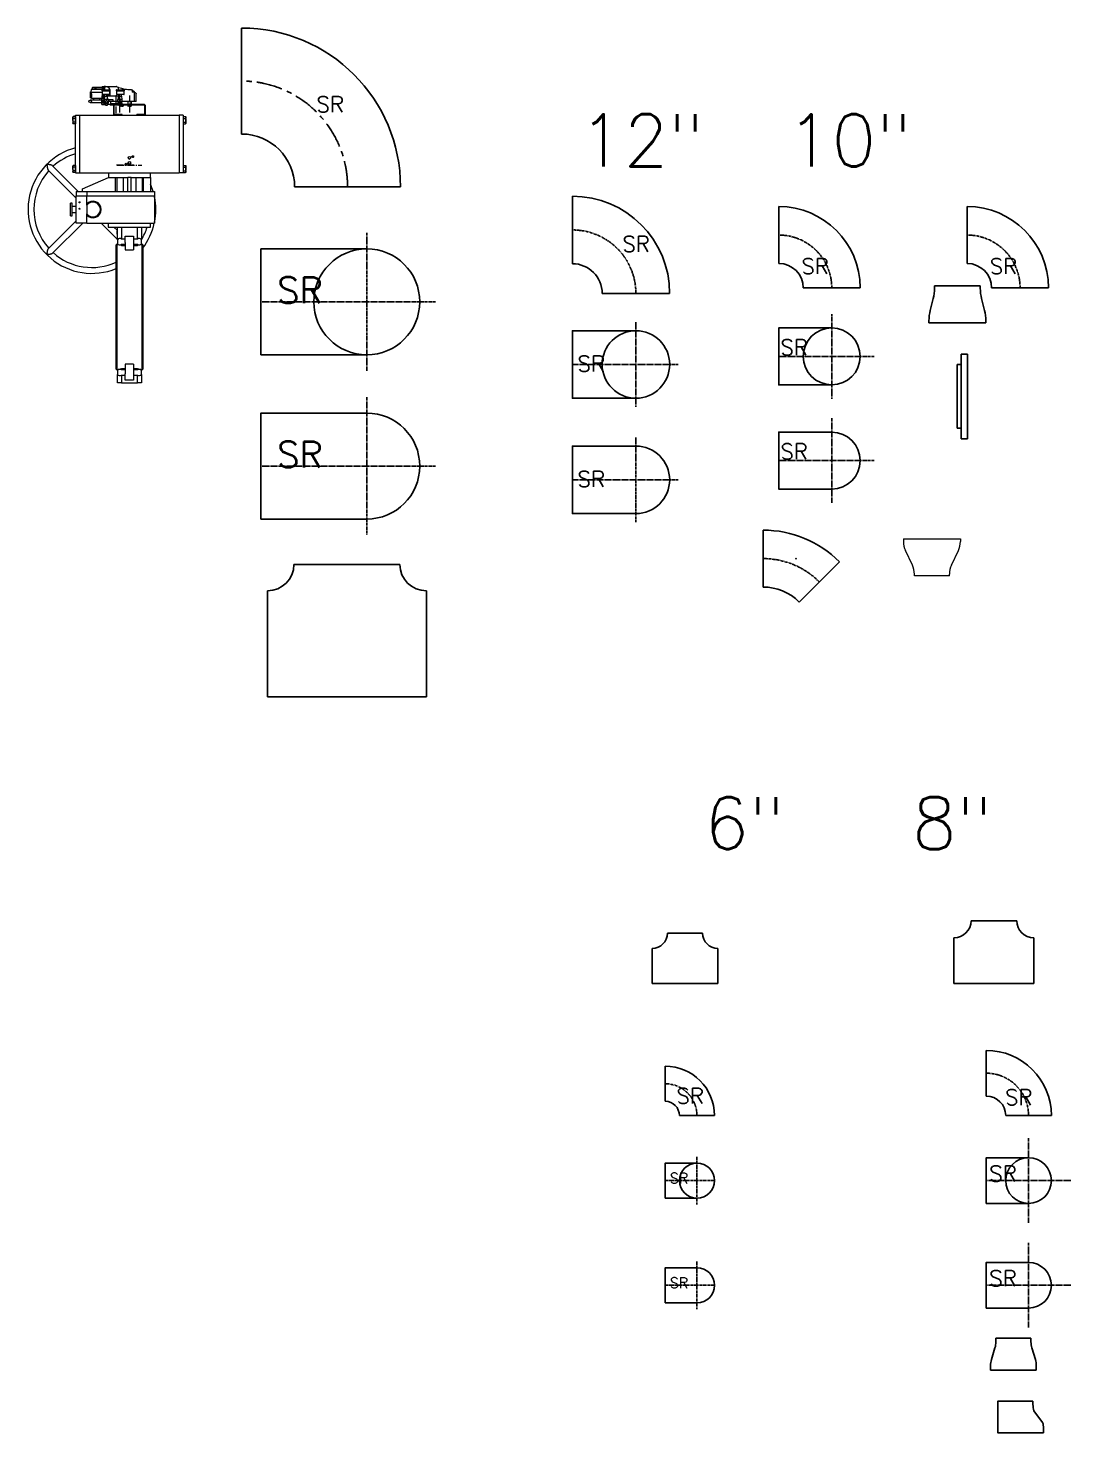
# Model space of a CAD drawing. Extents: x -181672 to 290600, y -29000 to 395522.
# Drawn here: x -180173 to -175171, y 21840 to 28576 of the extents above; entities that cross this region are included whole.
import ezdxf
from ezdxf.enums import TextEntityAlignment as Align

# ---------------------------------------------------------------- set-up
doc = ezdxf.new("R2010")
doc.units = 0
doc.header["$LTSCALE"] = 10
doc.linetypes.add('XFM7P20PCW$0$CENTER', pattern=[2, 1.25, -0.25, 0.25, -0.25])
doc.linetypes.add('XFM7P20PCW$0$CENTERX2', pattern=[20.32, 12.7, -2.54, 2.54, -2.54])
doc.layers.add('XFM7P20PCW$0$M-CWTR-CENT', color=252, linetype='XFM7P20PCW$0$CENTER')
doc.layers.add('XFM7P20PCW$0$M-HVAC-TEXT', color=252, linetype='Continuous')
doc.layers.add('XFM7P20PCW$0$M-PIPE--4', color=252, linetype='Continuous', lineweight=9)
doc.styles.add('XFM7P20PCW$0$Standard', font='txt.shx', dxfattribs={"bigfont": 'chineset.shx'})

# ---------------------------------------------------------------- blocks, each defined once
blk = doc.blocks.new('XFM7P20PCW$0$A$C2FAC25FF')
for p, q in [((0, 390.5), (0, 117.5)), ((390.5, 0), (117.5, 0))]:
    blk.add_line(p, q)
for radius in [390.5, 117.5]:
    blk.add_arc((0, 0), radius, 0, 90)
at = {"color": 1, "linetype": 'XFM7P20PCW$0$CENTER'}
blk.add_arc((0, 0), 254, 0, 90, dxfattribs=at)
at = {"color": 0, "style": 'XFM7P20PCW$0$Standard'}
blk.add_text('SR', height=75, dxfattribs=at).set_placement((108.1, 67.2))
blk = doc.blocks.new('XFM7P20PCW$0$A$C4C7F1D6B')
at = {"color": 1, "linetype": 'XFM7P20PCW$0$CENTER'}
for p, q in [((0, 203.2), (0, -203.2)), ((203.2, 0), (-254, 0))]:
    blk.add_line(p, q, dxfattribs=at)
at = {"color": 0}
blk.add_lwpolyline([(0, -136.5), (-254, -136.5), (-254, 136.5), (0, 136.5)], dxfattribs=at)
blk.add_circle((0, 0), 136.5, dxfattribs=at)
at = {"color": 0, "style": 'XFM7P20PCW$0$Standard'}
blk.add_text('SR', height=75, dxfattribs=at).set_placement((-246.3, 6.2))
blk = doc.blocks.new('XFM7P20PCW$0$A$C62BD0E7C')
at = {"color": 1, "linetype": 'XFM7P20PCW$0$CENTER'}
for p, q in [((0, 203.2), (0, -203.2)), ((203.2, 0), (-254, 0))]:
    blk.add_line(p, q, dxfattribs=at)
at = {"color": 0}
blk.add_lwpolyline([(0, -136.5), (-254, -136.5), (-254, 136.5), (0, 136.5)], dxfattribs=at)
blk.add_arc((0, 0), 136.5, 270, 90, dxfattribs=at)
at = {"color": 0, "style": 'XFM7P20PCW$0$Standard'}
blk.add_text('SR', height=75, dxfattribs=at).set_placement((-246.3, 6.2))
blk = doc.blocks.new('XFM7P20PCW$0$A$C59A563D6')
blk.add_line((0, 344.7), (0, 71.6))
at = {"color": 0}
blk.add_line((365.9, 193.1), (172.9, 0), dxfattribs=at)
for radius in [517.5, 244.5]:
    blk.add_arc((0, -172.9), radius, 45, 90)
at = {"color": 1, "linetype": 'XFM7P20PCW$0$CENTER'}
blk.add_arc((0, -172.9), 381, 45, 90, dxfattribs=at)
at = {"color": 0}
blk.add_point((157.8, 208.1), dxfattribs=at)
blk = doc.blocks.new('XFM7P20PCW$0$R10-8')
for p, q in [((-10.95, 0), (10.95, 0)), ((-10.95, 0), (-10.95, -1.14)), ((10.95, 0), (10.95, -1.14)), ((-11.58, -6.09), (-13.03, -11.77)), ((11.58, -6.09), (13.03, -11.77)), ((-13.65, -17.78), (-13.65, -16.72)), ((13.65, -17.78), (-13.65, -17.78)), ((13.65, -17.78), (13.65, -16.72))]:
    blk.add_line(p, q)
for centre, start, end in [((-30.95, -1.14), 345.66007, 0), ((30.95, -1.14), 180, 194.33993), ((6.35, -16.72), 165.66007, 180), ((-6.35, -16.72), 0, 14.33993)]:
    blk.add_arc(centre, 20, start, end)
blk = doc.blocks.new('XFM7P20PCW$0$R10-6')
for p, q in [((-8.41, 0), (-8.41, -0.92)), ((-8.41, 0), (8.41, 0)), ((-9.38, -5.21), (-12.69, -12.17)), ((8.41, 0), (8.41, -0.92)), ((9.38, -5.21), (12.69, -12.17)), ((-13.65, -17.78), (-13.65, -16.46)), ((13.65, -17.78), (-13.65, -17.78)), ((13.65, -17.78), (13.65, -16.46))]:
    blk.add_line(p, q)
for centre, start, end in [((-18.41, -0.92), 334.60069, 0), ((18.41, -0.92), 180, 205.39931), ((-3.65, -16.46), 154.60069, 180), ((3.65, -16.46), 0, 25.39931)]:
    blk.add_arc(centre, 10, start, end)
blk = doc.blocks.new('XFM7P20PCW$0$SL250')
at = {"color": 3}
for p, q in [((1.905, -20.32), (1.905, 20.32)), ((4.92125, 20.32), (1.905, 20.32)), ((4.92125, -20.32), (4.92125, 20.32)), ((1.905, 15.24), (0, 15.24)), ((0, -15.24), (0, 15.24)), ((1.905, -15.24), (0, -15.24)), ((4.92125, -20.32), (1.905, -20.32))]:
    blk.add_line(p, q, dxfattribs=at)
blk = doc.blocks.new('XFM7P20PCW$0$90h-20')
at = {"ltscale": 1000}
for p, q in [((4.36, 25.4), (4.36, 76.2)), ((29.76, 0), (80.56, 0))]:
    blk.add_line(p, q, dxfattribs=at)
for radius in [76.2, 25.4]:
    blk.add_arc((4.36, 0), radius, 0, 90, dxfattribs=at)
at = {"layer": 'XFM7P20PCW$0$M-CWTR-CENT'}
blk.add_arc((4.36, 0), 50.8, 0, 90, dxfattribs=at)
at = {"style": 'XFM7P20PCW$0$Standard'}
blk.add_text('SR', height=7.5, dxfattribs=at).set_placement((40.28, 35.92))
blk = doc.blocks.new('XFM7P20PCW$0$A$C55B6002B')
at = {"color": 1, "linetype": 'XFM7P20PCW$0$CENTER'}
for p, q in [((0, 330.2), (0, -330.2)), ((330.2, 0), (-508, 0))]:
    blk.add_line(p, q, dxfattribs=at)
at = {"color": 0}
blk.add_lwpolyline([(0, -254), (-508, -254), (-508, 254), (0, 254)], dxfattribs=at)
blk.add_arc((0, 0), 254, 270, 90, dxfattribs=at)
at = {"color": 0, "style": 'XFM7P20PCW$0$Standard'}
blk.add_text('SR', height=125, dxfattribs=at).set_placement((-430.5, -7))
blk = doc.blocks.new('XFM7P20PCW$0$A$C627536FE')
at = {"color": 1, "linetype": 'XFM7P20PCW$0$CENTER'}
for p, q in [((0, 330.2), (0, -330.2)), ((330.2, 0), (-508, 0))]:
    blk.add_line(p, q, dxfattribs=at)
at = {"color": 0}
blk.add_lwpolyline([(0, -254), (-508, -254), (-508, 254), (0, 254)], dxfattribs=at)
blk.add_circle((0, 0), 254, dxfattribs=at)
at = {"color": 0, "style": 'XFM7P20PCW$0$Standard'}
blk.add_text('SR', height=125, dxfattribs=at).set_placement((-430.5, -7))
blk = doc.blocks.new('XFM7P20PCW$0$控制閥 500A ON OFF')
at = {"linetype": 'Continuous', "lineweight": 15}
for p, q in [((-247.9, 1033), (-249.8, 1033)), ((-249.8, 1003), (-249.8, 1033)), ((-247, 1044), (-247.9, 1033)), ((-194.5, 1044), (-247, 1044)), ((-194.9, 1029), (-246.7, 1029)), ((-239.3, 1054), (-242.3, 1051)), ((-242.3, 1051), (-242.3, 1044)), ((-229.7, 1051), (-242.3, 1051)), ((-239.3, 1054), (-228.5, 1054)), ((-228.5, 1054), (-229.7, 1051)), ((-229.7, 1051), (-229.7, 1047)), ((-229.7, 1047), (-222.4, 1047)), ((-228.5, 1054), (-227.6, 1054)), ((-227.7, 1054), (-221.2, 1054)), ((-225.5, 1049), (-227.6, 1054)), ((-222.4, 1049), (-225.6, 1049)), ((-225.5, 1047), (-225.5, 1049)), ((-222.4, 1051), (-221.2, 1054)), ((-222.4, 1047), (-222.4, 1051)), ((-194.5, 1051), (-222.4, 1051)), ((-221.2, 1054), (-194.5, 1054)), ((-196.3, 1040), (-196.3, 1036.9)), ((-195.9, 1036.5), (-156.6, 1036.5)), ((-194.9, 1036.5), (-194.9, 1020.5)), ((-194.8, 1041.5), (-157.7, 1041.5)), ((-194.5, 1058), (-194.5, 1041.5)), ((-194.5, 1058), (-189.6, 1058)), ((-194.5, 1019.5), (-194.5, 1013)), ((-194.5, 1006), (-194.5, 1013)), ((-185.3, 1013), (-194.5, 1013)), ((-159.1, 1019), (-193.4, 1019)), ((-189.6, 1041.5), (-189.6, 1058)), ((-189.6, 1058), (-185.3, 1058)), ((-189.6, 1013), (-189.6, 1019)), ((-185.3, 1058), (-185.3, 1041.5)), ((-178.8, 1058), (-185.3, 1058)), ((-185.3, 1019), (-185.3, 1013)), ((-185.3, 991.4), (-185.3, 1013)), ((-185.3, 1013), (-181.3, 1013)), ((-183.7, 1011), (-184.3, 996.2)), ((-184.2, 1041.5), (-182.6, 1050.6)), ((-183.7, 1019), (-183.7, 1014)), ((-181.3, 1014), (-183.7, 1014)), ((-183.7, 1011), (-168.8, 1011)), ((-182.4, 1051.9), (-182.6, 1050.6)), ((-182.4, 1051.9), (-181.8, 1055.5)), ((-181.3, 1011), (-181.3, 1019)), ((-178.8, 1058), (-127.5, 1058)), ((-171.3, 1011), (-171.3, 1019)), ((-170.4, 1014), (-171.3, 1014)), ((-170.4, 1013), (-171.3, 1013)), ((-170.4, 1014), (-157.2, 1014)), ((-170.4, 1013), (-128.2, 1013)), ((-168.3, 996.2), (-168.8, 1011)), ((-157.6, 1020.5), (-157.6, 1036.5)), ((-157.2, 1042.9), (-157.2, 1041.4)), ((-157.2, 1036.5), (-157.2, 1014)), ((-156.3, 1036.9), (-156.3, 1040)), ((-127, 1013), (-128.2, 1013)), ((-126, 1013), (-127, 1013)), ((-127, 986), (-127, 1013)), ((-126.9, 1040), (-126.9, 1036.9)), ((-126.5, 1036.5), (-87.3, 1036.5)), ((-126, 1013), (-115.5, 1013)), ((-125.5, 1036.5), (-125.5, 1020.5)), ((-125.4, 1041.5), (-88.4, 1041.5)), ((-89.7, 1019), (-124.1, 1019)), ((-115.5, 1050.4), (-115.4, 1051.1)), ((-115.5, 1041.5), (-115.5, 1050.4)), ((-115.5, 1013), (-115.5, 1019)), ((-115.5, 996), (-115.5, 1013)), ((-114.4, 1011), (-114.9, 996)), ((-114.4, 1011), (-99.4, 1011)), ((-111.9, 1011), (-111.9, 1019)), ((-101.9, 1011), (-101.9, 1019)), ((-100.6, 1049), (-97.3, 1049)), ((-98.9, 996), (-99.4, 1011)), ((-97.3, 1049), (-94, 1049)), ((-94, 1047.4), (-94, 1049)), ((-88.3, 1020.5), (-88.3, 1036.5)), ((-86.9, 1036.9), (-86.9, 1040)), ((-50.3, 1040), (-50.1, 1039.9)), ((-50.1, 1039.9), (-50.1, 1030)), ((-39.5, 1031.2), (-50.1, 1039.9)), ((-39.5, 1030), (-50.1, 1030)), ((-39.5, 1030), (-39.5, 1031.2)), ((-39.5, 1031.2), (-39.3, 1031.1)), ((-39.3, 986), (-39.3, 1031.1)), ((-31.5, 1013), (-31.5, 1024.7)), ((-31.5, 986), (-31.5, 1013)), ((-195.3, 992.9), (-251.8, 992.9)), ((-251.8, 980.5), (-195.3, 980.5)), ((-249.8, 1003), (-246, 1003)), ((-246, 1003), (-245.8, 1001)), ((-197.3, 1001), (-245.8, 1001)), ((-235.9, 1001), (-235.9, 993.7)), ((-234.3, 993.4), (-234.3, 1001)), ((-231.7, 992.9), (-234.3, 993.4)), ((-197.3, 1001), (-197.3, 1003)), ((-192.3, 1003), (-197.3, 1003)), ((-195.3, 1001), (-197.3, 1001)), ((-195.3, 1002), (-185.3, 1002)), ((-195.3, 994.5), (-195.3, 1002)), ((-195.3, 994.5), (-185.3, 994.5)), ((-195.3, 991.4), (-195.3, 994.5)), ((-195.3, 983.6), (-195.3, 991.4)), ((-195.3, 991.4), (-185.3, 991.4)), ((-195.3, 983.6), (-185.3, 983.6)), ((-195.3, 979.7), (-195.3, 983.6)), ((-195.3, 979.7), (-185.3, 979.7)), ((-195.3, 971.4), (-195.3, 979.7)), ((-195.3, 971.4), (-185.3, 971.4)), ((-185.3, 1006), (-194.5, 1006)), ((-192.3, 1003), (-192.3, 1002)), ((-185.3, 1003), (-192.3, 1003)), ((-185.3, 983.6), (-185.3, 991.4)), ((-185, 986), (-185.3, 986)), ((-185.3, 979.7), (-185.3, 983.6)), ((-185.3, 971.4), (-185.3, 979.7)), ((-185.3, 976), (-180.1, 976)), ((-185.3, 971), (-185.3, 971.4)), ((-185, 996.2), (-185, 985.3)), ((-162.5, 996.2), (-185, 996.2)), ((-179, 971), (-179, 971)), ((-179, 971), (-178.4, 971)), ((-173.9, 990.6), (-178.4, 988)), ((-178.4, 988), (-178.4, 982.3)), ((-178.4, 982.3), (-173.9, 979.7)), ((-178.4, 975.7), (-178.4, 982.3)), ((-178.4, 975.7), (-178.4, 968.7)), ((-175.9, 975.7), (-178.4, 975.7)), ((-178.4, 968.7), (-168.4, 968.7)), ((-173.9, 975.7), (-175.9, 975.7)), ((-173.9, 975.7), (-173.9, 979.7)), ((-172.9, 975.7), (-173.9, 975.7)), ((-168.4, 988), (-172.9, 990.6)), ((-172.9, 979.7), (-168.4, 982.3)), ((-172.9, 975.7), (-172.9, 979.7)), ((-170.9, 975.7), (-172.9, 975.7)), ((-168.4, 975.7), (-170.9, 975.7)), ((-168.4, 982.3), (-168.4, 988)), ((-168.4, 975.7), (-168.4, 982.3)), ((-168.4, 968.7), (-168.4, 975.7)), ((-152.5, 971), (-168.4, 971)), ((-162.5, 985.3), (-162.5, 996.2)), ((-162, 986), (-162.5, 986)), ((-142, 994.5), (-162, 994.5)), ((-162, 994.5), (-162, 994.5)), ((-162, 994.5), (-162, 986)), ((-142, 986), (-162, 986)), ((-156.5, 971), (-156.5, 969)), ((-140.5, 969), (-156.5, 969)), ((-152.5, 971), (-152.5, 986)), ((-152.5, 976), (-119.4, 976)), ((-135.8, 971), (-152.5, 971)), ((-142, 986), (-142, 994.5)), ((-127, 986), (-142, 986)), ((-140.5, 969), (-140.5, 971)), ((-138.5, 923.7), (-138.5, 968.3)), ((-136.5, 923.7), (-136.5, 968.3)), ((-114.4, 971), (-135.8, 971)), ((-114.4, 969), (-135.8, 969)), ((-120.6, 986), (-127, 986)), ((-120.6, 996), (-120.6, 985.1)), ((-98.1, 996), (-120.6, 996)), ((-119.4, 980.1), (-119.4, 976)), ((-109.9, 990.6), (-114.4, 988)), ((-114.4, 988), (-114.4, 982.3)), ((-114.4, 982.3), (-109.9, 979.7)), ((-114.4, 975.7), (-114.4, 982.3)), ((-114.4, 975.7), (-114.4, 968.7)), ((-111.9, 975.7), (-114.4, 975.7)), ((-114.4, 968.7), (-104.4, 968.7)), ((-109.9, 975.7), (-111.9, 975.7)), ((-109.9, 975.7), (-109.9, 979.7)), ((-108.9, 975.7), (-109.9, 975.7)), ((-109, 968.4), (-109, 964.1)), ((-109, 968.4), (-107.1, 968.4)), ((-109, 964.1), (-108, 963.5)), ((-104.4, 988), (-108.9, 990.6)), ((-108.9, 979.7), (-104.4, 982.3)), ((-108.9, 975.7), (-108.9, 979.7)), ((-106.9, 975.7), (-108.9, 975.7)), ((-108, 968.7), (-108, 968.4)), ((-108, 963.5), (-107.1, 963.5)), ((-107.1, 968.4), (-105.3, 968.4)), ((-101.5, 963.5), (-107.1, 963.5)), ((-104.4, 975.7), (-106.9, 975.7)), ((-105.3, 968.4), (-105.3, 964.1)), ((-105.3, 968.4), (-101.5, 968.4)), ((-104.4, 982.3), (-104.4, 988)), ((-104.4, 975.7), (-104.4, 982.3)), ((-104.4, 968.7), (-104.4, 975.7)), ((8.8, 971), (-104.4, 971)), ((8.8, 969), (-104.4, 969)), ((-101.5, 968.4), (-97.7, 968.4)), ((-101.5, 963.5), (-95.9, 963.5)), ((-99.5, 979.7), (-99.5, 971)), ((-99.5, 979.7), (-99.5, 971)), ((-98.1, 985.1), (-98.1, 996)), ((-39.3, 986), (-98.1, 986)), ((-97.7, 968.4), (-97.7, 964.1)), ((-97.7, 968.4), (-95.9, 968.4)), ((-95.9, 968.4), (-94, 968.4)), ((-95.9, 963.5), (-95, 963.5)), ((-95, 968.4), (-95, 969)), ((-95, 963.5), (-94, 964.1)), ((-94, 968.4), (-94, 964.1)), ((-71.5, 986), (-71.5, 971)), ((-71, 968.4), (-71, 964.1)), ((-71, 968.4), (-69.1, 968.4)), ((-71, 964.1), (-70, 963.5)), ((-70, 969), (-70, 968.4)), ((-70, 963.5), (-69.1, 963.5)), ((-69.1, 968.4), (-67.3, 968.4)), ((-63.5, 963.5), (-69.1, 963.5)), ((-67.3, 968.4), (-67.3, 964.1)), ((-67.3, 968.4), (-63.5, 968.4)), ((-63.5, 968.4), (-59.7, 968.4)), ((-63.5, 963.5), (-57.9, 963.5)), ((-59.7, 968.4), (-59.7, 964.1)), ((-59.7, 968.4), (-57.9, 968.4)), ((-57.9, 968.4), (-56, 968.4)), ((-57.9, 963.5), (-57, 963.5)), ((-57, 968.4), (-57, 969)), ((-57, 963.5), (-56, 964.1)), ((-56, 968.4), (-56, 964.1)), ((-55.5, 971), (-55.5, 986)), ((-53, 971), (-53, 986)), ((-39.1, 986), (-39.3, 986)), ((-31.5, 986), (-39.1, 986)), ((9.5, 968.3), (9.5, 923.7)), ((11.5, 968.3), (11.5, 923.7)), ((-333, 913.3), (-334.4, 911)), ((-334.4, 911), (-334.4, 909)), ((-334.4, 896), (-334.4, 909)), ((-334.4, 896), (-334.4, 883)), ((-334.4, 883), (-334.4, 881)), ((-334.4, 881), (-333, 878.7)), ((-322.3, 913.3), (-333, 913.3)), ((-322.3, 904.7), (-333, 904.7)), ((-322.3, 887.3), (-333, 887.3)), ((-322.3, 878.7), (-333, 878.7)), ((-322.3, 913.3), (-322.3, 909)), ((-321.5, 911), (-322.3, 911)), ((-322.3, 909), (-322.3, 904.7)), ((-322.3, 904.7), (-322.3, 896)), ((-322.3, 896), (-322.3, 887.3)), ((-322.3, 887.3), (-322.3, 883)), ((-322.3, 883), (-322.3, 878.7)), ((-322.3, 881), (-321.5, 881)), ((-321.5, 921), (-301.5, 921)), ((-321.5, 912.1), (-321.5, 921)), ((-321.5, 808.8), (-321.5, 912.1)), ((-301.5, 912.1), (-301.5, 921)), ((-301.5, 921), (174.5, 921)), ((-301.5, 808.8), (-301.5, 912.1)), ((-98.5, 923), (-135.8, 923)), ((-98.5, 921), (-98.5, 923)), ((-28.5, 921), (-28.5, 923)), ((8.8, 923), (-28.5, 923)), ((194.5, 921), (174.5, 921)), ((174.5, 921), (174.5, 912.1)), ((174.5, 912.1), (174.5, 808.8)), ((194.5, 921), (194.5, 912.1)), ((194.5, 912.1), (194.5, 808.8)), ((195.3, 911), (194.5, 911)), ((194.5, 881), (195.3, 881)), ((195.3, 909), (195.3, 913.3)), ((195.3, 913.3), (206, 913.3)), ((195.3, 904.7), (195.3, 909)), ((195.3, 904.7), (206, 904.7)), ((195.3, 896), (195.3, 904.7)), ((195.3, 887.3), (195.3, 896)), ((195.3, 887.3), (206, 887.3)), ((195.3, 883), (195.3, 887.3)), ((195.3, 878.7), (195.3, 883)), ((195.3, 878.7), (206, 878.7)), ((207.4, 911), (206, 913.3)), ((206, 878.7), (207.4, 881)), ((207.4, 909), (207.4, 911)), ((207.4, 896), (207.4, 909)), ((207.4, 883), (207.4, 896)), ((207.4, 881), (207.4, 883)), ((-321.5, 802.7), (-321.5, 808.8)), ((-301.5, 802.7), (-301.5, 808.8)), ((174.5, 808.8), (174.5, 802.7)), ((194.5, 808.8), (194.5, 802.7)), ((-321.5, 644), (-321.5, 802.7)), ((-301.5, 644), (-301.5, 802.7)), ((174.5, 802.7), (174.5, 644)), ((194.5, 802.7), (194.5, 644)), ((-309.5, 555), (-432, 677.7)), ((-333, 679.3), (-334.4, 677)), ((-334.4, 677), (-334.4, 675)), ((-334.4, 662), (-334.4, 675)), ((-322.3, 679.3), (-333, 679.3)), ((-322.3, 679.3), (-322.3, 675)), ((-321.5, 677), (-322.3, 677)), ((-322.3, 675), (-322.3, 670.7)), ((195.3, 677), (194.5, 677)), ((195.3, 675), (195.3, 679.3)), ((195.3, 679.3), (206, 679.3)), ((195.3, 670.7), (195.3, 675)), ((207.4, 677), (206, 679.3)), ((207.4, 675), (207.4, 677)), ((207.4, 662), (207.4, 675)), ((-452.8, 656.9), (-318.5, 522.3)), ((-334.4, 662), (-334.4, 649)), ((-334.4, 649), (-334.4, 647)), ((-334.4, 647), (-333, 644.7)), ((-322.3, 670.7), (-333, 670.7)), ((-322.3, 653.3), (-333, 653.3)), ((-322.3, 644.7), (-333, 644.7)), ((-322.3, 670.7), (-322.3, 662)), ((-322.3, 662), (-322.3, 653.3)), ((-322.3, 653.3), (-322.3, 649)), ((-322.3, 649), (-322.3, 644.7)), ((-322.3, 647), (-321.5, 647)), ((-321.5, 644), (-301.5, 644)), ((-301.5, 644), (174.5, 644)), ((-288.5, 566.7), (-164.5, 621)), ((-164.5, 644), (-164.5, 621)), ((-164.5, 621), (-164.2, 621)), ((-164.2, 621), (-70.9, 621)), ((-131.5, 621), (-131.5, 555)), ((-124.6, 621), (-124.6, 555)), ((-93.4, 621), (-93.4, 555)), ((-55.9, 621), (-70.9, 621)), ((-70.9, 555), (-70.9, 621)), ((-55.9, 621), (37.5, 621)), ((-55.9, 555), (-55.9, 621)), ((-33.6, 621), (-33.6, 555)), ((-2.4, 621), (-2.4, 555)), ((4.5, 620.8), (4.5, 621)), ((4.5, 620.8), (37.5, 621)), ((4.5, 555), (4.5, 620.8)), ((37.5, 621), (37.4, 555)), ((37.5, 621), (37.5, 644)), ((194.5, 644), (174.5, 644)), ((194.5, 647), (195.3, 647)), ((195.3, 670.7), (206, 670.7)), ((195.3, 662), (195.3, 670.7)), ((195.3, 653.3), (195.3, 662)), ((195.3, 649), (195.3, 653.3)), ((195.3, 653.3), (206, 653.3)), ((195.3, 644.7), (195.3, 649)), ((195.3, 644.7), (206, 644.7)), ((206, 644.7), (207.4, 647)), ((207.4, 649), (207.4, 662)), ((207.4, 647), (207.4, 649)), ((-318.5, 555), (-318.5, 533)), ((-318.5, 555), (-268.5, 555)), ((-288.5, 555), (-288.5, 566.7)), ((-268.5, 555), (-268.5, 533)), ((-268.5, 555), (-63.5, 555)), ((-63.5, 555), (56.5, 555)), ((56.5, 555), (56.5, 533)), ((-338.5, 498), (-345.5, 498)), ((-345.5, 438), (-345.5, 498)), ((-338.5, 438), (-338.5, 498)), ((-318.5, 483), (-338.5, 483)), ((-318.5, 533), (-268.5, 533)), ((-318.5, 403), (-318.5, 533)), ((-268.5, 533), (-63.5, 533)), ((-268.5, 494.5), (-268.5, 533)), ((-268.5, 494.5), (-268.5, 441.5)), ((-267.9, 494.2), (-268.5, 494.5)), ((-267.6, 488.9), (-267.9, 494.2)), ((-267.6, 488.9), (-267.6, 447.1)), ((-63.5, 533), (56.5, 533)), ((56.5, 533), (56.5, 403)), ((-318.5, 414), (-453.2, 279.5)), ((-345.5, 438), (-338.5, 438)), ((-338.5, 453), (-318.5, 453)), ((-267.9, 441.8), (-268.5, 441.5)), ((-268.5, 403), (-268.5, 441.5)), ((-267.9, 441.8), (-267.6, 447.1)), ((-432.4, 258.7), (-287.8, 403)), ((-268.5, 403), (-318.5, 403)), ((-268.5, 403), (-63.5, 403)), ((-199.4, 403), (-121.5, 324.9)), ((-165, 403), (-165, 383)), ((-165, 383), (38, 383)), ((-121.5, 366.5), (-137.9, 383)), ((-123.5, 365), (-121.5, 365)), ((-123.5, 365), (-123.5, 361)), ((-123.5, 361), (-123.5, 350)), ((-123.5, 361), (-121.5, 361)), ((-123.5, 350), (-121.5, 350)), ((-121.5, 323.1), (-121.5, 383)), ((-101.5, 383), (-101.5, 326.2)), ((-83.5, 340), (-43.5, 340)), ((-83.5, 310), (-83.5, 340)), ((-63.5, 403), (56.5, 403)), ((-43.5, 340), (-43.5, 310)), ((-25.5, 326.2), (-25.5, 383)), ((-5.5, 383), (-5.5, 323.1)), ((-3.5, 365), (-5.5, 365)), ((-3.5, 350), (-5.5, 350)), ((-3.5, 350), (-3.5, 365)), ((38, 383), (38, 403)), ((-124, 301), (-127, 298)), ((-127, 0), (-127, 298)), ((-121.5, 301), (-124, 301)), ((-124, 301), (-124, 0)), ((-121.5, 323.1), (-121.5, 304)), ((-121.5, 298.6), (-121.5, 304)), ((-83.5, 326.2), (-101.5, 326.2)), ((-101.5, 301), (-83.5, 301)), ((-101.5, 301), (-101.5, 295.4)), ((-101.5, 295.4), (-83.5, 295.4)), ((-83.5, 310), (-83.5, 273.8)), ((-83.5, 273.8), (-43.5, 273.8)), ((-25.5, 326.2), (-43.5, 326.2)), ((-43.5, 310), (-43.5, 273.8)), ((-43.5, 301), (-25.5, 301)), ((-43.5, 295.4), (-25.5, 295.4)), ((-25.5, 295.4), (-25.5, 301)), ((-5.5, 304), (-5.5, 323.1)), ((-5.5, 304), (-5.5, 298.6)), ((-3, 301), (-5.5, 301)), ((0, 298), (-3, 301)), ((-3, 0), (-3, 301)), ((0, 298), (0, 0)), ((-127, -298), (-127, 0)), ((-124, 0), (-124, -301)), ((-3, -301), (-3, 0)), ((0, 0), (0, -298)), ((-127, -298), (-124, -301)), ((-124, -301), (-121.5, -301)), ((-121.5, -304), (-121.5, -298.6)), ((-121.5, -304), (-121.5, -323.1)), ((-121.5, -363), (-121.5, -323.1)), ((-83.5, -295.4), (-101.5, -295.4)), ((-101.5, -295.4), (-101.5, -301)), ((-83.5, -301), (-101.5, -301)), ((-101.5, -326.2), (-83.5, -326.2)), ((-101.5, -326.2), (-101.5, -363)), ((-43.5, -273.8), (-83.5, -273.8)), ((-83.5, -273.8), (-83.5, -320)), ((-83.5, -350), (-83.5, -320)), ((-43.5, -273.8), (-43.5, -320)), ((-25.5, -295.4), (-43.5, -295.4)), ((-25.5, -301), (-43.5, -301)), ((-43.5, -320), (-43.5, -350)), ((-43.5, -326.2), (-25.5, -326.2)), ((-25.5, -301), (-25.5, -295.4)), ((-25.5, -363), (-25.5, -326.2)), ((-5.5, -298.6), (-5.5, -304)), ((-5.5, -301), (-3, -301)), ((-5.5, -323.1), (-5.5, -304)), ((-5.5, -323.1), (-5.5, -363)), ((-3, -301), (0, -298)), ((-101.5, -363), (-121.5, -363)), ((-101.5, -363), (-25.5, -363)), ((-43.5, -350), (-83.5, -350)), ((-5.5, -363), (-25.5, -363))]:
    blk.add_line(p, q, dxfattribs=at)
at = {"linetype": 'XFM7P20PCW$0$CENTERX2', "lineweight": 0, "ltscale": 0.25}
for p, q in [((-129.5, 1012), (-129.5, 926)), ((-110.5, 1015), (-110.5, 932)), ((-63.5, 1015), (-63.5, 932)), ((-42.5, 681), (-125.5, 681)), ((-122.5, 681), (-4.5, 681))]:
    blk.add_line(p, q, dxfattribs=at)
at = {"linetype": 'Continuous', "lineweight": 15, "flags": 128}
for points in [[(-39.3, 1031.1), (-37.5, 1029.6), (-35.9, 1028.3), (-34.6, 1027.2), (-33.5, 1026.3), (-32.6, 1025.6), (-32, 1025.1), (-31.6, 1024.8), (-31.5, 1024.7)], [(-234.3, 993.4), (-235.2, 993.5), (-235.8, 993.6), (-235.9, 993.7)]]:
    blk.add_lwpolyline(points, dxfattribs=at)
at = {"linetype": 'Continuous', "lineweight": 15}
for centre, radius in [((-251.8, 986.7), 6.22), ((-79.5, 686), 4), ((-63.5, 716), 6), ((-63.5, 692), 6), ((-47.5, 722), 4), ((-302.5, 502.5), 2.5), ((-302.5, 471.5), 2.5)]:
    blk.add_circle(centre, radius, dxfattribs=at)
for centre, radius, start, end in [((-194.8, 1040), 1.48, 90, 180), ((-195.9, 1036.9), 0.381, 180, 270), ((-193.4, 1020.5), 1.48, 180, 270), ((-178.8, 1055), 3, 90, 169.93699), ((-176.3, 1035.8), 20.7, 26.30057, 97.4057), ((-159.1, 1020.5), 1.48, 270, 0), ((-157.7, 1040), 1.48, 0, 90), ((-156.6, 1036.9), 0.381, 270, 0), ((-127.5, 1055), 3, 66.96549, 90), ((-125.4, 1040), 1.48, 90, 180), ((-126.5, 1036.9), 0.381, 180, 270), ((-53.9, 1228.1), 185.1, 246.96549, 249.44066), ((-124.1, 1020.5), 1.48, 180, 270), ((-53.9, 1228.1), 185.1, 249.44066, 250.45242), ((-53.9, 1228.1), 185.1, 250.45242, 269.67268), ((-89.7, 1020.5), 1.48, 270, 0), ((-88.4, 1040), 1.48, 0, 90), ((-87.3, 1036.9), 0.381, 270, 0), ((-192.3, 1001), 14.9, 180, 212.74173), ((-173.8, 985.3), 11.3, 180, 245.94833), ((-173.4, 985.1), 5.5, 84.61998, 95.38002), ((-173.4, 985.1), 5.5, 264.61998, 275.38002), ((-173.8, 985.3), 11.3, 298.77221, 0), ((-135.8, 968.3), 2.74, 90, 180), ((-135.8, 968.3), 0.737, 90, 180), ((-109.4, 985.1), 11.2, 180, 243.6122), ((-109.4, 985.1), 5.5, 84.61998, 95.38002), ((-109.4, 985.1), 5.5, 264.61998, 275.38002), ((-109.4, 985.1), 11.3, 296.3878, 0), ((8.8, 968.3), 2.74, 0, 90), ((8.8, 968.3), 0.737, 0, 90), ((-135.8, 923.7), 2.74, 180, 270), ((-135.8, 923.7), 0.737, 180, 270), ((8.8, 923.7), 2.74, 270, 0), ((8.8, 923.7), 0.737, 270, 0), ((-243.5, 468), 306.2, 104.75965, 292.36553), ((-441.5, 666.5), 21.6, 122.70379, 147.16499), ((-243.5, 468), 278.2, 106.28464, 131.90308), ((-79.5, 686), 4, 179.99999, 270.00003), ((-79.5, 686), 4, 269.99994, 0.00001), ((-63.5, 716), 6, 179.99999, 270.00002), ((-63.5, 692), 6, 180.00004, 269.99995), ((-63.5, 716), 6, 269.99999, 360), ((-63.5, 692), 6, 270.00003, 359.99998), ((-47.5, 722), 4, 179.99999, 270.00004), ((-47.5, 722), 4, 269.99999, 0.00001), ((-243.5, 468), 278.2, 137.96568, 221.90308), ((-243.5, 468), 306.2, 16.50869, 23.41388), ((-238.5, 468), 40, 221.40962, 138.59038), ((-238.5, 468), 39.4, 221.74578, 138.25422), ((-238.5, 468), 35.8, 215.61143, 144.38857), ((-243.5, 468), 306.2, 348.48279, 11.51721), ((-243.5, 468), 278.2, 328.827, 342.20728), ((-243.5, 468), 306.2, 322.68583, 347.74259), ((-109.8, 313.6), 15.1, 56.45968, 140.6906), ((-109.8, 313.6), 15.1, 219.3094, 303.54032), ((-159.5, 0), 301, 78.89013, 82.74729), ((-17.2, 313.6), 15.1, 39.3094, 123.54032), ((-17.2, 313.6), 15.1, 236.45968, 320.6906), ((32.5, 0), 301, 97.25271, 101.10987), ((-442, 270), 21.6, 212.7041, 237.16478), ((-243.5, 468), 278.2, 227.96568, 294.7599), ((-159.5, 0), 301, 277.25271, 281.10987), ((-109.8, -313.6), 15.1, 56.45968, 140.6906), ((-109.8, -313.6), 15.1, 219.3094, 303.54032), ((32.5, 0), 301, 258.89013, 262.74729), ((-17.2, -313.6), 15.1, 39.3094, 123.54032), ((-17.2, -313.6), 15.1, 236.45968, 320.6906)]:
    blk.add_arc(centre, radius, start, end, dxfattribs=at)
for centre, major_axis, ratio, start_param, end_param in [((-154.8, 981), (449.5, 0), 0.022246, 4.644526, 4.66), ((178.4, 981), (-344, 0), 0.029072, 0.523599, 0.545179)]:
    blk.add_ellipse(centre, major_axis=major_axis, ratio=ratio, start_param=start_param, end_param=end_param, dxfattribs=at)
for points, knots in [([(-247.9, 1033), (-247.9, 1033), (-247.9, 1033), (-247.8, 1032.6), (-247.5, 1031.8), (-247.2, 1030.7), (-246.9, 1029.6), (-246.7, 1029)], [0, 0, 0, 0, 0.111907, 0.330834, 0.539424, 0.753561, 1, 1, 1, 1]), ([(-246, 1003), (-246, 1003), (-246, 1003), (-245.9, 1003.4), (-245.6, 1004.2), (-245.2, 1005.3), (-244.7, 1006.8), (-244.3, 1008.6), (-243.8, 1010.7), (-243.6, 1013), (-243.5, 1015.5), (-243.6, 1017.9), (-243.9, 1020.2), (-244.4, 1022.4), (-245, 1024.5), (-245.8, 1026.8), (-246.4, 1028.2), (-246.7, 1029)], [0, 0, 0, 0, 0.037387, 0.104724, 0.168793, 0.234543, 0.302068, 0.371375, 0.441895, 0.51469, 0.581145, 0.649887, 0.711129, 0.774017, 0.838069, 0.90361, 1, 1, 1, 1]), ([(-185.3, 1013), (-185, 1014.8), (-184.6, 1016.8), (-184.5, 1018.9), (-184.5, 1019)], [0, 0, 0, 0, 0.926768, 1, 1, 1, 1]), ([(-182.6, 1050.6), (-182.9, 1049), (-183.4, 1046), (-183.6, 1043), (-183.6, 1041.5)], [0, 0, 0, 0, 0.5133792, 1, 1, 1, 1]), ([(-178.9, 1056.4), (-179.1, 1056.4), (-179.5, 1056.3), (-180.3, 1055.9), (-181.4, 1054.7), (-182.1, 1053.3), (-182.3, 1052.2), (-182.4, 1051.9)], [0, 0, 0, 0, 0.061827, 0.219757, 0.465993, 0.843311, 1, 1, 1, 1]), ([(-157.2, 1042.9), (-157.3, 1043.2), (-157.3, 1043.8), (-157.4, 1044.5), (-157.6, 1044.9), (-157.7, 1045)], [0, 0, 0, 0, 0.347942, 0.734737, 1, 1, 1, 1]), ([(-115.8, 1053.7), (-115.8, 1053.7), (-115.7, 1053.6), (-115.5, 1053.4), (-115.3, 1052.8), (-115.2, 1052.1), (-115.4, 1051.4), (-115.4, 1051.1)], [0, 0, 0, 0, 0.003105, 0.274178, 0.524471, 0.761994, 1, 1, 1, 1]), ([(-54.9, 1043), (-54.9, 1043), (-54.6, 1043), (-54, 1042.9), (-53.4, 1042.5), (-53.1, 1042.3)], [0, 0, 0, 0, 0.003939, 0.453591, 1, 1, 1, 1]), ([(-53.1, 1042.3), (-52.7, 1042), (-51.9, 1041.4), (-50.9, 1040.5), (-50.3, 1040)], [0, 0, 0, 0, 0.397523, 1, 1, 1, 1]), ([(-107.1, 963.5), (-107.2, 963.5), (-107.8, 963.5), (-108.4, 963.8), (-109, 964.1)], [0, 0, 0, 0, 0.070215, 1, 1, 1, 1]), ([(-105.3, 964.1), (-105.6, 963.9), (-106.2, 963.6), (-106.8, 963.5), (-107.1, 963.5)], [0, 0, 0, 0, 0.495458, 1, 1, 1, 1]), ([(-101.5, 963.5), (-101.8, 963.5), (-103.1, 963.5), (-104.3, 963.8), (-105.3, 964.1)], [0, 0, 0, 0, 0.241852, 1, 1, 1, 1]), ([(-97.7, 964.1), (-98, 964), (-99.2, 963.7), (-100.5, 963.6), (-101.5, 963.5)], [0, 0, 0, 0, 0.2237132, 1, 1, 1, 1]), ([(-95.9, 963.5), (-95.9, 963.5), (-96.5, 963.5), (-97.2, 963.8), (-97.7, 964.1)], [0, 0, 0, 0, 0.070215, 1, 1, 1, 1]), ([(-94, 964.1), (-94.3, 963.9), (-94.9, 963.6), (-95.6, 963.5), (-95.9, 963.5)], [0, 0, 0, 0, 0.495458, 1, 1, 1, 1]), ([(-69.1, 963.5), (-69.2, 963.5), (-69.8, 963.5), (-70.4, 963.8), (-71, 964.1)], [0, 0, 0, 0, 0.070215, 1, 1, 1, 1]), ([(-67.3, 964.1), (-67.6, 963.9), (-68.2, 963.6), (-68.8, 963.5), (-69.1, 963.5)], [0, 0, 0, 0, 0.495458, 1, 1, 1, 1]), ([(-63.5, 963.5), (-63.8, 963.5), (-65.1, 963.5), (-66.3, 963.8), (-67.3, 964.1)], [0, 0, 0, 0, 0.241851, 1, 1, 1, 1]), ([(-59.7, 964.1), (-60, 964), (-61.2, 963.7), (-62.5, 963.6), (-63.5, 963.5)], [0, 0, 0, 0, 0.2237133, 1, 1, 1, 1]), ([(-57.9, 963.5), (-57.9, 963.5), (-58.5, 963.5), (-59.2, 963.8), (-59.7, 964.1)], [0, 0, 0, 0, 0.070215, 1, 1, 1, 1]), ([(-56, 964.1), (-56.3, 963.9), (-56.9, 963.6), (-57.6, 963.5), (-57.9, 963.5)], [0, 0, 0, 0, 0.495458, 1, 1, 1, 1]), ([(-334.4, 909), (-334.4, 909.1), (-334.4, 909.9), (-334.1, 911.3), (-333.4, 912.7), (-333, 913.3)], [0, 0, 0, 0, 0.070104, 0.530791, 1, 1, 1, 1]), ([(-333, 904.7), (-333.4, 905.4), (-334.2, 906.8), (-334.3, 908.3), (-334.4, 909)], [0, 0, 0, 0, 0.495458, 1, 1, 1, 1]), ([(-334.4, 896), (-334.4, 896.7), (-334.3, 898.5), (-333.9, 901.4), (-333.3, 903.6), (-333, 904.7)], [0, 0, 0, 0, 0.239358, 0.617579, 1, 1, 1, 1]), ([(-333, 887.3), (-333.2, 888), (-333.7, 889.7), (-334.2, 892.6), (-334.3, 894.9), (-334.4, 896)], [0, 0, 0, 0, 0.220541, 0.607743, 1, 1, 1, 1]), ([(-334.4, 883), (-334.4, 883.1), (-334.4, 883.9), (-334.1, 885.4), (-333.4, 886.7), (-333, 887.3)], [0, 0, 0, 0, 0.070103, 0.530791, 1, 1, 1, 1]), ([(-333, 878.7), (-333.4, 879.4), (-334.2, 880.8), (-334.3, 882.3), (-334.4, 883)], [0, 0, 0, 0, 0.495458, 1, 1, 1, 1]), ([(206, 913.3), (206.4, 912.6), (207.2, 911.2), (207.3, 909.7), (207.4, 909)], [0, 0, 0, 0, 0.495458, 1, 1, 1, 1]), ([(207.4, 909), (207.4, 908.9), (207.4, 908.1), (207.1, 906.6), (206.4, 905.3), (206, 904.7)], [0, 0, 0, 0, 0.070103, 0.530791, 1, 1, 1, 1]), ([(206, 904.7), (206.3, 903.6), (206.9, 901.4), (207.3, 898.5), (207.4, 896.7), (207.4, 896)], [0, 0, 0, 0, 0.378555, 0.760641, 1, 1, 1, 1]), ([(207.4, 896), (207.3, 894.9), (207.2, 892.6), (206.7, 889.7), (206.2, 888), (206, 887.3)], [0, 0, 0, 0, 0.38687, 0.779459, 1, 1, 1, 1]), ([(206, 887.3), (206.4, 886.6), (207.2, 885.2), (207.3, 883.7), (207.4, 883)], [0, 0, 0, 0, 0.495459, 1, 1, 1, 1]), ([(207.4, 883), (207.4, 882.9), (207.4, 882.1), (207.1, 880.7), (206.4, 879.3), (206, 878.7)], [0, 0, 0, 0, 0.070104, 0.530791, 1, 1, 1, 1]), ([(-459.7, 678.2), (-459.5, 678), (-459, 677.4), (-458.5, 675.7), (-458.1, 673.3), (-457.8, 670.4), (-457.2, 667.5), (-456.6, 664.8), (-455.9, 662.5), (-455.2, 660.6), (-454.4, 659), (-453.6, 657.8), (-453, 657.2), (-452.8, 656.9)], [0, 0, 0, 0, 0.04024, 0.125933, 0.24095, 0.35906, 0.480468, 0.604732, 0.69388, 0.785137, 0.858718, 0.934297, 1, 1, 1, 1]), ([(-432, 677.7), (-432.2, 677.9), (-433, 678.7), (-434.8, 679.7), (-437, 680.7), (-439.4, 681.4), (-442.1, 682.1), (-445.2, 682.7), (-448.2, 683.1), (-450.8, 683.5), (-452.5, 684.1), (-453, 684.5), (-453.2, 684.7)], [0, 0, 0, 0, 0.05778, 0.194073, 0.284362, 0.377252, 0.50056, 0.627345, 0.754911, 0.885783, 0.958082, 1, 1, 1, 1]), ([(-334.4, 675), (-334.4, 675.1), (-334.4, 675.9), (-334.1, 677.3), (-333.4, 678.7), (-333, 679.3)], [0, 0, 0, 0, 0.070104, 0.530791, 1, 1, 1, 1]), ([(-333, 670.7), (-333.4, 671.4), (-334.2, 672.8), (-334.3, 674.3), (-334.4, 675)], [0, 0, 0, 0, 0.495458, 1, 1, 1, 1]), ([(206, 679.3), (206.4, 678.6), (207.2, 677.2), (207.3, 675.7), (207.4, 675)], [0, 0, 0, 0, 0.495458, 1, 1, 1, 1]), ([(207.4, 675), (207.4, 674.9), (207.4, 674.1), (207.1, 672.6), (206.4, 671.3), (206, 670.7)], [0, 0, 0, 0, 0.070104, 0.530791, 1, 1, 1, 1]), ([(-334.4, 662), (-334.4, 662.7), (-334.3, 664.5), (-333.9, 667.4), (-333.3, 669.6), (-333, 670.7)], [0, 0, 0, 0, 0.239357, 0.617579, 1, 1, 1, 1]), ([(-333, 653.3), (-333.2, 654), (-333.7, 655.7), (-334.2, 658.6), (-334.3, 660.9), (-334.4, 662)], [0, 0, 0, 0, 0.220542, 0.607743, 1, 1, 1, 1]), ([(-334.4, 649), (-334.4, 649.1), (-334.4, 649.9), (-334.1, 651.4), (-333.4, 652.7), (-333, 653.3)], [0, 0, 0, 0, 0.070104, 0.530791, 1, 1, 1, 1]), ([(-333, 644.7), (-333.4, 645.4), (-334.2, 646.8), (-334.3, 648.3), (-334.4, 649)], [0, 0, 0, 0, 0.495458, 1, 1, 1, 1]), ([(206, 670.7), (206.3, 669.6), (206.9, 667.4), (207.3, 664.5), (207.4, 662.7), (207.4, 662)], [0, 0, 0, 0, 0.378556, 0.760642, 1, 1, 1, 1]), ([(207.4, 662), (207.3, 660.9), (207.2, 658.6), (206.7, 655.7), (206.2, 654), (206, 653.3)], [0, 0, 0, 0, 0.38687, 0.779459, 1, 1, 1, 1]), ([(206, 653.3), (206.4, 652.6), (207.2, 651.2), (207.3, 649.7), (207.4, 649)], [0, 0, 0, 0, 0.495458, 1, 1, 1, 1]), ([(207.4, 649), (207.4, 648.9), (207.4, 648.1), (207.1, 646.7), (206.4, 645.3), (206, 644.7)], [0, 0, 0, 0, 0.070104, 0.530791, 1, 1, 1, 1]), ([(-453.2, 279.5), (-453.4, 279.3), (-454.2, 278.5), (-455.2, 276.7), (-456.2, 274.5), (-456.9, 272.1), (-457.6, 269.4), (-458.2, 266.3), (-458.6, 263.3), (-459, 260.7), (-459.6, 259), (-460, 258.5), (-460.2, 258.3)], [0, 0, 0, 0, 0.0577799, 0.1940727, 0.2843618, 0.3772511, 0.5005591, 0.6273436, 0.7549106, 0.8857833, 0.9580812, 1, 1, 1, 1]), ([(-453.7, 251.8), (-453.5, 252), (-452.9, 252.5), (-451.2, 253), (-448.8, 253.4), (-445.9, 253.7), (-443, 254.3), (-440.3, 254.9), (-438, 255.6), (-436.1, 256.3), (-434.5, 257.1), (-433.3, 257.9), (-432.7, 258.5), (-432.4, 258.7)], [0, 0, 0, 0, 0.040239, 0.125933, 0.24095, 0.35906, 0.480468, 0.604731, 0.69388, 0.785137, 0.858718, 0.934297, 1, 1, 1, 1])]:
    blk.add_open_spline(points, degree=3, knots=knots, dxfattribs=at)
blk = doc.blocks.new('XFM7P20PCW$0$A$C4A6822D7')
for p, q in [((0, 466.7), (0, 142.9)), ((466.7, 0), (142.9, 0))]:
    blk.add_line(p, q)
for radius in [466.7, 466.7, 142.9]:
    blk.add_arc((0, 0), radius, 0, 90)
at = {"color": 1, "linetype": 'XFM7P20PCW$0$CENTER'}
blk.add_arc((0, 0), 304.8, 0, 90, dxfattribs=at)
at = {"color": 0, "style": 'XFM7P20PCW$0$Standard'}
blk.add_text('SR', height=75, dxfattribs=at).set_placement((240.5, 199.7))
blk = doc.blocks.new('XFM7P20PCW$0$PP-R20(500A)')
for p, q in [((12.7, 63.5), (63.5, 63.5)), ((0, 50.8), (0, 0)), ((76.2, 50.8), (76.2, 0)), ((0, 0), (76.2, 0))]:
    blk.add_line(p, q)
for centre, start, end in [((0, 63.5), 270, 0), ((76.2, 63.5), 180, 270)]:
    blk.add_arc(centre, 12.7, start, end)
blk = doc.blocks.new('XFM7P20PCW$0$PP-R6(150A)')
for p, q in [((7.36, 24.19), (24.19, 24.19)), ((0, 16.83), (0, 0)), ((31.55, 16.83), (31.55, 0)), ((0, 0), (31.55, 0))]:
    blk.add_line(p, q)
for centre, start, end in [((0, 24.19), 270, 0), ((31.55, 24.19), 180, 270)]:
    blk.add_arc(centre, 7.36, start, end)
blk = doc.blocks.new('XFM7P20PCW$0$PP-R8(200A)')
for p, q in [((8.22, 30.12), (30.12, 30.12)), ((0, 21.91), (0, 0)), ((38.34, 21.91), (38.34, 0)), ((0, 0), (38.34, 0))]:
    blk.add_line(p, q)
for centre, start, end in [((0, 30.12), 270, 0), ((38.34, 30.12), 180, 270)]:
    blk.add_arc(centre, 8.22, start, end)
blk = doc.blocks.new('XFM7P20PCW$0$A$C5F376116')
for p, q in [((0, 312.7), (0, 93.7)), ((312.7, 0), (93.7, 0))]:
    blk.add_line(p, q)
for radius in [312.7, 93.7]:
    blk.add_arc((0, 0), radius, 0, 90)
at = {"color": 1, "linetype": 'XFM7P20PCW$0$CENTER'}
blk.add_arc((0, 0), 203.2, 0, 90, dxfattribs=at)
at = {"color": 0, "style": 'XFM7P20PCW$0$Standard'}
blk.add_text('SR', height=75, dxfattribs=at).set_placement((91.2, 50.4))
blk = doc.blocks.new('XFM7P20PCW$0$A$C03461BB6')
at = {"color": 1, "linetype": 'XFM7P20PCW$0$CENTER'}
for p, q in [((0, 203.2), (0, -203.2)), ((203.2, 0), (-203.2, 0))]:
    blk.add_line(p, q, dxfattribs=at)
at = {"color": 0}
blk.add_lwpolyline([(0, -109.5), (-203.2, -109.5), (-203.2, 109.5), (0, 109.5)], dxfattribs=at)
blk.add_circle((0, 0), 109.5, dxfattribs=at)
at = {"color": 0, "style": 'XFM7P20PCW$0$Standard'}
blk.add_text('SR', height=75, dxfattribs=at).set_placement((-188.3, -4.4))
blk = doc.blocks.new('XFM7P20PCW$0$A$C5F2A0C79')
at = {"color": 1, "linetype": 'XFM7P20PCW$0$CENTER'}
for p, q in [((0, 203.2), (0, -203.2)), ((203.2, 0), (-203.2, 0))]:
    blk.add_line(p, q, dxfattribs=at)
at = {"color": 0}
blk.add_lwpolyline([(0, -109.5), (-203.2, -109.5), (-203.2, 109.5), (0, 109.5)], dxfattribs=at)
blk.add_arc((0, 0), 109.5, 270, 90, dxfattribs=at)
at = {"color": 0, "style": 'XFM7P20PCW$0$Standard'}
blk.add_text('SR', height=75, dxfattribs=at).set_placement((-188.3, -4.4))
blk = doc.blocks.new('XFM7P20PCW$0$A$C3258317C')
for p, q in [((0, 236.5), (0, 68.3)), ((236.5, 0), (68.3, 0))]:
    blk.add_line(p, q)
for radius in [236.5, 68.3]:
    blk.add_arc((0, 0), radius, 0, 90)
at = {"color": 1, "linetype": 'XFM7P20PCW$0$CENTER'}
blk.add_arc((0, 0), 152.4, 0, 90, dxfattribs=at)
at = {"color": 0, "style": 'XFM7P20PCW$0$Standard'}
blk.add_text('SR', height=75, dxfattribs=at).set_placement((54.4, 57.1))
blk = doc.blocks.new('XFM7P20PCW$0$A$C43DB0C83')
at = {"color": 1, "linetype": 'XFM7P20PCW$0$CENTER'}
for p, q in [((0, 113.9), (0, -113.9)), ((84.1, 0), (-152.4, 0))]:
    blk.add_line(p, q, dxfattribs=at)
at = {"color": 0}
blk.add_lwpolyline([(0, -84.1), (-152.4, -84.1), (-152.4, 84.1), (0, 84.1)], dxfattribs=at)
blk.add_arc((0, 0), 84.1, 270, 90, dxfattribs=at)
at = {"color": 0, "style": 'XFM7P20PCW$0$Standard'}
blk.add_text('SR', height=50, dxfattribs=at).set_placement((-129.9, -13.3))
blk = doc.blocks.new('XFM7P20PCW$0$A$C614039BA')
at = {"color": 1, "linetype": 'XFM7P20PCW$0$CENTER'}
for p, q in [((0, 113.9), (0, -113.9)), ((84.1, 0), (-152.4, 0))]:
    blk.add_line(p, q, dxfattribs=at)
at = {"color": 0}
blk.add_lwpolyline([(0, -84.1), (-152.4, -84.1), (-152.4, 84.1), (0, 84.1)], dxfattribs=at)
blk.add_circle((0, 0), 84.1, dxfattribs=at)
at = {"color": 0, "style": 'XFM7P20PCW$0$Standard'}
blk.add_text('SR', height=50, dxfattribs=at).set_placement((-129.9, -13.3))
blk = doc.blocks.new('XFM7P20PCW')
at = {"color": 1, "linetype": 'XFM7P20PCW$0$CENTER'}
for p, q in [((-177257.20316, 27166.64361), (-177257.20316, 26760.24361)), ((-177054.00316, 26963.44361), (-177562.00316, 26963.44361)), ((-177257.20316, 26613.26922), (-177257.20316, 26206.86922)), ((-177054.00316, 26410.06922), (-177562.00316, 26410.06922))]:
    blk.add_line(p, q, dxfattribs=at)
at = {"color": 0, "linetype": 'ByBlock'}
for p, q in [((-175534.85216, 22247.49311), (-175551.7177, 22191.626)), ((-175530.58493, 22293.3783), (-175362.30993, 22293.3783)), ((-175530.58493, 22293.3783), (-175530.58493, 22276.39357)), ((-175362.30993, 22293.3783), (-175362.30993, 22276.39357)), ((-175358.0427, 22247.49311), (-175341.17716, 22191.626)), ((-175555.98493, 22140.9783), (-175555.98493, 22162.72554)), ((-175336.90993, 22140.9783), (-175555.98493, 22140.9783)), ((-175336.90993, 22140.9783), (-175336.90993, 22162.72554)), ((-175520.9674, 21992.20935), (-175352.6924, 21992.20935)), ((-175352.6924, 21992.20935), (-175352.6924, 21975.22461)), ((-175348.42517, 21946.32415), (-175306.15963, 21890.45705)), ((-175301.8924, 21839.80935), (-175520.9674, 21839.80935)), ((-175301.8924, 21839.80935), (-175301.8924, 21861.55659))]:
    blk.add_line(p, q, dxfattribs=at)
at = {"color": 0}
for points in [[(-177257.20316, 26801.51861), (-177562.00316, 26801.51861), (-177562.00316, 27125.36861), (-177257.20316, 27125.36861)], [(-177257.20316, 26248.14422), (-177562.00316, 26248.14422), (-177562.00316, 26571.99422), (-177257.20316, 26571.99422)]]:
    blk.add_lwpolyline(points, dxfattribs=at)
blk.add_lwpolyline([(-175301.8924, 21839.80935), (-175520.9674, 21839.80935), (-175520.9674, 21992.20935), (-175352.6924, 21992.20935)])
blk.add_circle((-177257.20316, 26963.44361), 161.925, dxfattribs=at)
blk.add_arc((-177257.20316, 26410.06922), 161.925, 270, 90, dxfattribs=at)
at = {"color": 0, "linetype": 'ByBlock'}
for centre, start, end in [((-175630.58493, 22276.39357), 343.201628219, 0), ((-175262.30993, 22276.39357), 180, 196.798371781), ((-175455.98493, 22162.72554), 163.201628219, 180), ((-175436.90993, 22162.72554), 0, 16.798371781), ((-175252.6924, 21975.22461), 180, 196.798371781), ((-175401.8924, 21861.55659), 0, 16.798371781)]:
    blk.add_arc(centre, 100, start, end, dxfattribs=at)
at = {"xscale": 10, "yscale": 10, "zscale": 10}
for name, p in [('XFM7P20PCW$0$90h-20', (-179191.91201, 27814.37965)), ('XFM7P20PCW$0$R10-8', (-175714.88216, 27340.30005)), ('XFM7P20PCW$0$PP-R20(500A)', (-179024.34874, 25369.75052)), ('XFM7P20PCW$0$PP-R8(200A)', (-175731.99214, 23994.63686)), ('XFM7P20PCW$0$PP-R6(150A)', (-177179.42004, 23994.63686))]:
    blk.add_blockref(name, p, dxfattribs=at)
blk.add_blockref('XFM7P20PCW$0$控制閥 500A ON OFF', (-179623.09862, 27238.50324))
at = {"color": 0}
for name, p in [('XFM7P20PCW$0$A$C4A6822D7', (-177562.00345, 27303.66755)), ('XFM7P20PCW$0$A$C2FAC25FF', (-176571.81485, 27330.08223)), ('XFM7P20PCW$0$A$C2FAC25FF', (-175668.44687, 27330.08223)), ('XFM7P20PCW$0$A$C627536FE', (-178548.15524, 27263.77757)), ('XFM7P20PCW$0$A$C4C7F1D6B', (-176317.81483, 27001.87921)), ('XFM7P20PCW$0$A$C55B6002B', (-178548.15524, 26476.06808)), ('XFM7P20PCW$0$A$C62BD0E7C', (-176317.81483, 26502.37206)), ('XFM7P20PCW$0$A$C59A563D6', (-176646.94143, 25824.28581)), ('XFM7P20PCW$0$A$C5F376116', (-175577.02965, 23361.59327)), ('XFM7P20PCW$0$A$C3258317C', (-177116.73155, 23361.59327)), ('XFM7P20PCW$0$A$C03461BB6', (-175373.82965, 23049.71203)), ('XFM7P20PCW$0$A$C614039BA', (-176964.33122, 23049.71203)), ('XFM7P20PCW$0$A$C5F2A0C79', (-175373.82965, 22547.77042)), ('XFM7P20PCW$0$A$C43DB0C83', (-176964.33122, 22547.77042))]:
    blk.add_blockref(name, p, dxfattribs=at)
at = {"color": 0, "xscale": 10, "yscale": 10, "zscale": 10}
blk.add_blockref('XFM7P20PCW$0$SL250', (-175715.69241, 26810.17867), dxfattribs=at)
at = {"layer": 'XFM7P20PCW$0$M-PIPE--4', "xscale": 10, "yscale": 10, "zscale": 10, "rotation": 180}
blk.add_blockref('XFM7P20PCW$0$R10-6', (-175837.21026, 25949.03375), dxfattribs=at)
at = {"color": 0, "style": 'XFM7P20PCW$0$Standard'}
for p in [(-177537.01768, 26930.01168), (-177537.01768, 26376.6373)]:
    blk.add_text('SR', height=75, dxfattribs=at).set_placement(p)
at = {"layer": 'XFM7P20PCW$0$M-HVAC-TEXT', "style": 'XFM7P20PCW$0$Standard'}
for s, p in [('12"', (-177530.11008, 28038.10788)), ('10"', (-176533.50729, 28038.10788)), ('6"', (-176929.65143, 24763.72285)), ('8"', (-175933.04865, 24763.72285))]:
    blk.add_text(s, height=250, dxfattribs=at).set_placement(p, align=Align.MIDDLE_LEFT)

msp = doc.modelspace()

# ---------------------------------------------------------------- block references
msp.add_blockref('XFM7P20PCW', (0, 0))

doc.saveas('drawing.dxf')
